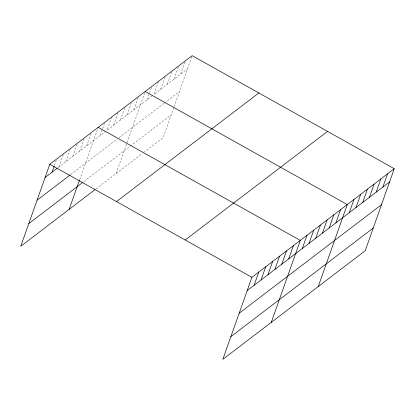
<?xml version="1.0" encoding="UTF-8"?>
<svg xmlns="http://www.w3.org/2000/svg" width="415" height="415" viewBox="0 0 415 415"><rect width="100%" height="100%" fill="white"/><g stroke="black" fill="none" stroke-linecap="round" stroke-linejoin="round"><path stroke-width="0.31" stroke-dasharray="2.08 1.56" d="M54.37 165.601L56.284 160.19M58.94 166.939L63.412 154.313M65.855 161.663L70.54 148.435M72.77 156.388L77.242 143.761M79.685 151.112L84.157 138.491M86.6 145.841L91.072 133.215M79.675 179.643L98.199 127.338M100.228 135.446L104.907 122.218M111.619 117.097L106.935 130.326L152.953 95.222M113.648 125.206L118.332 111.983M120.36 120.085L124.827 107.464M127.068 114.965L131.752 101.742M133.78 109.851L138.252 97.224M116.127 173.527L126.86 143.222M127.068 142.636L144.965 92.104M147.201 99.61L149.333 93.598M149.545 92.996L151.672 86.984M158.385 81.864L153.913 94.49L187.471 68.895M160.626 89.37L165.097 76.744M167.338 84.25L171.805 71.624M174.046 79.13L178.517 66.509M180.758 74.01L185.443 60.787M173.838 107.386L163.105 137.692L144.41 151.952M174.046 106.8L191.943 56.269M57.955 167.691L105.975 131.057M70.659 174.57L117.113 139.134M119.032 137.671L164.091 103.299M164.568 102.93L179.43 91.596M83.903 181.542L171.146 114.986M95.995 188.882L142.495 153.415"/><path stroke-width="0.62" d="M394.25 168.718L251.895 277.308L222.845 359.333L365.205 250.738L394.25 168.718L192.155 55.667L49.795 164.262L20.75 246.282L95.035 189.614M52.025 172.209L54.158 166.202M69.149 209.362L79.467 180.224M254.125 285.261L258.81 272.038M261.04 279.985L265.719 266.762M267.95 274.714L272.634 261.486M274.865 269.439L279.549 256.211M281.78 264.163L286.464 250.935M288.695 258.887L293.379 245.664M271.249 322.413L300.294 240.389L98.199 127.338M302.322 248.497L307.007 235.269M309.035 243.377L313.714 230.149M315.742 238.257L320.427 225.029M322.455 233.137L327.139 219.909M329.168 228.017L333.852 214.788M335.875 222.897L340.559 209.674M318.227 286.573L347.272 204.554L145.177 91.502M349.3 212.656L353.985 199.433M356.013 207.542L360.692 194.313M362.72 202.421L367.405 189.193M369.433 197.301L374.117 184.073M376.146 192.181L380.83 178.953M382.853 187.061L387.537 173.833M45.111 177.485L56.964 168.443M37.075 200.191L70.166 174.948M28.791 223.581L82.943 182.273M116.491 201.566L258.846 92.97M185.199 240.005L327.56 131.41M247.21 290.536L389.566 181.941M239.17 313.237L381.525 204.647M230.885 336.632L373.246 228.037M49.795 164.262L251.895 277.308"/></g></svg>
